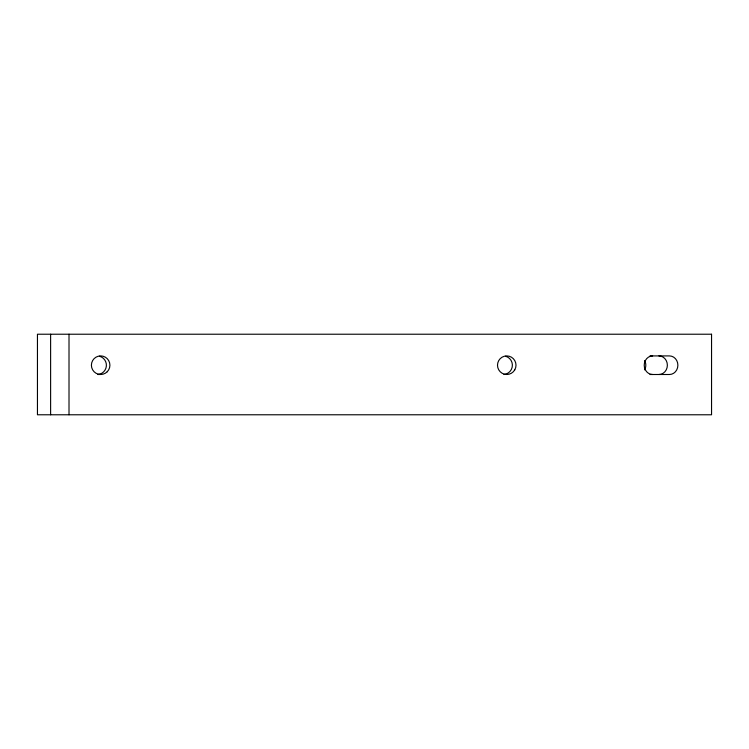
<?xml version="1.0" encoding="UTF-8"?>
<svg xmlns="http://www.w3.org/2000/svg" width="749" height="749" viewBox="0 0 749 749"><rect width="100%" height="100%" fill="white"/><g stroke="black" fill="none" stroke-linecap="round" stroke-linejoin="round"><path stroke-width="1.12" d="M649.973 355.915L669.466 355.915A9.297 8.417 -90 0 1 677.882 365.203A9.297 8.417 -90 0 1 669.466 374.5L649.973 374.5M100.188 374.5L97.866 374.5A9.297 9.26 -90 0 0 99.43 356.224M69.011 334.223L69.011 414.777M50.614 334.223L50.614 414.777M658.951 355.915A9.297 8.417 -90 0 1 667.368 365.203A9.297 8.417 -90 0 1 658.951 374.5M652.632 374.5A9.297 8.417 -90 0 1 644.215 365.203A9.297 8.417 -90 0 1 652.632 355.915M505.528 356.224A9.297 9.26 -90 0 1 503.937 374.463M644.692 360.559A9.297 8.417 -90 0 1 644.692 369.856M711.55 334.223L37.45 334.223L37.45 414.777L711.55 414.777L711.55 334.223M514.769 369.856A9.297 9.26 -90 0 0 506.755 355.915A9.297 9.26 -90 0 0 498.74 369.856A9.297 9.26 -90 0 0 514.769 369.856M107.21 371.776A9.297 9.26 -90 0 0 103.053 356.224A9.297 9.26 -90 0 0 91.715 367.609A9.297 9.26 -90 0 0 107.21 371.776"/></g></svg>
